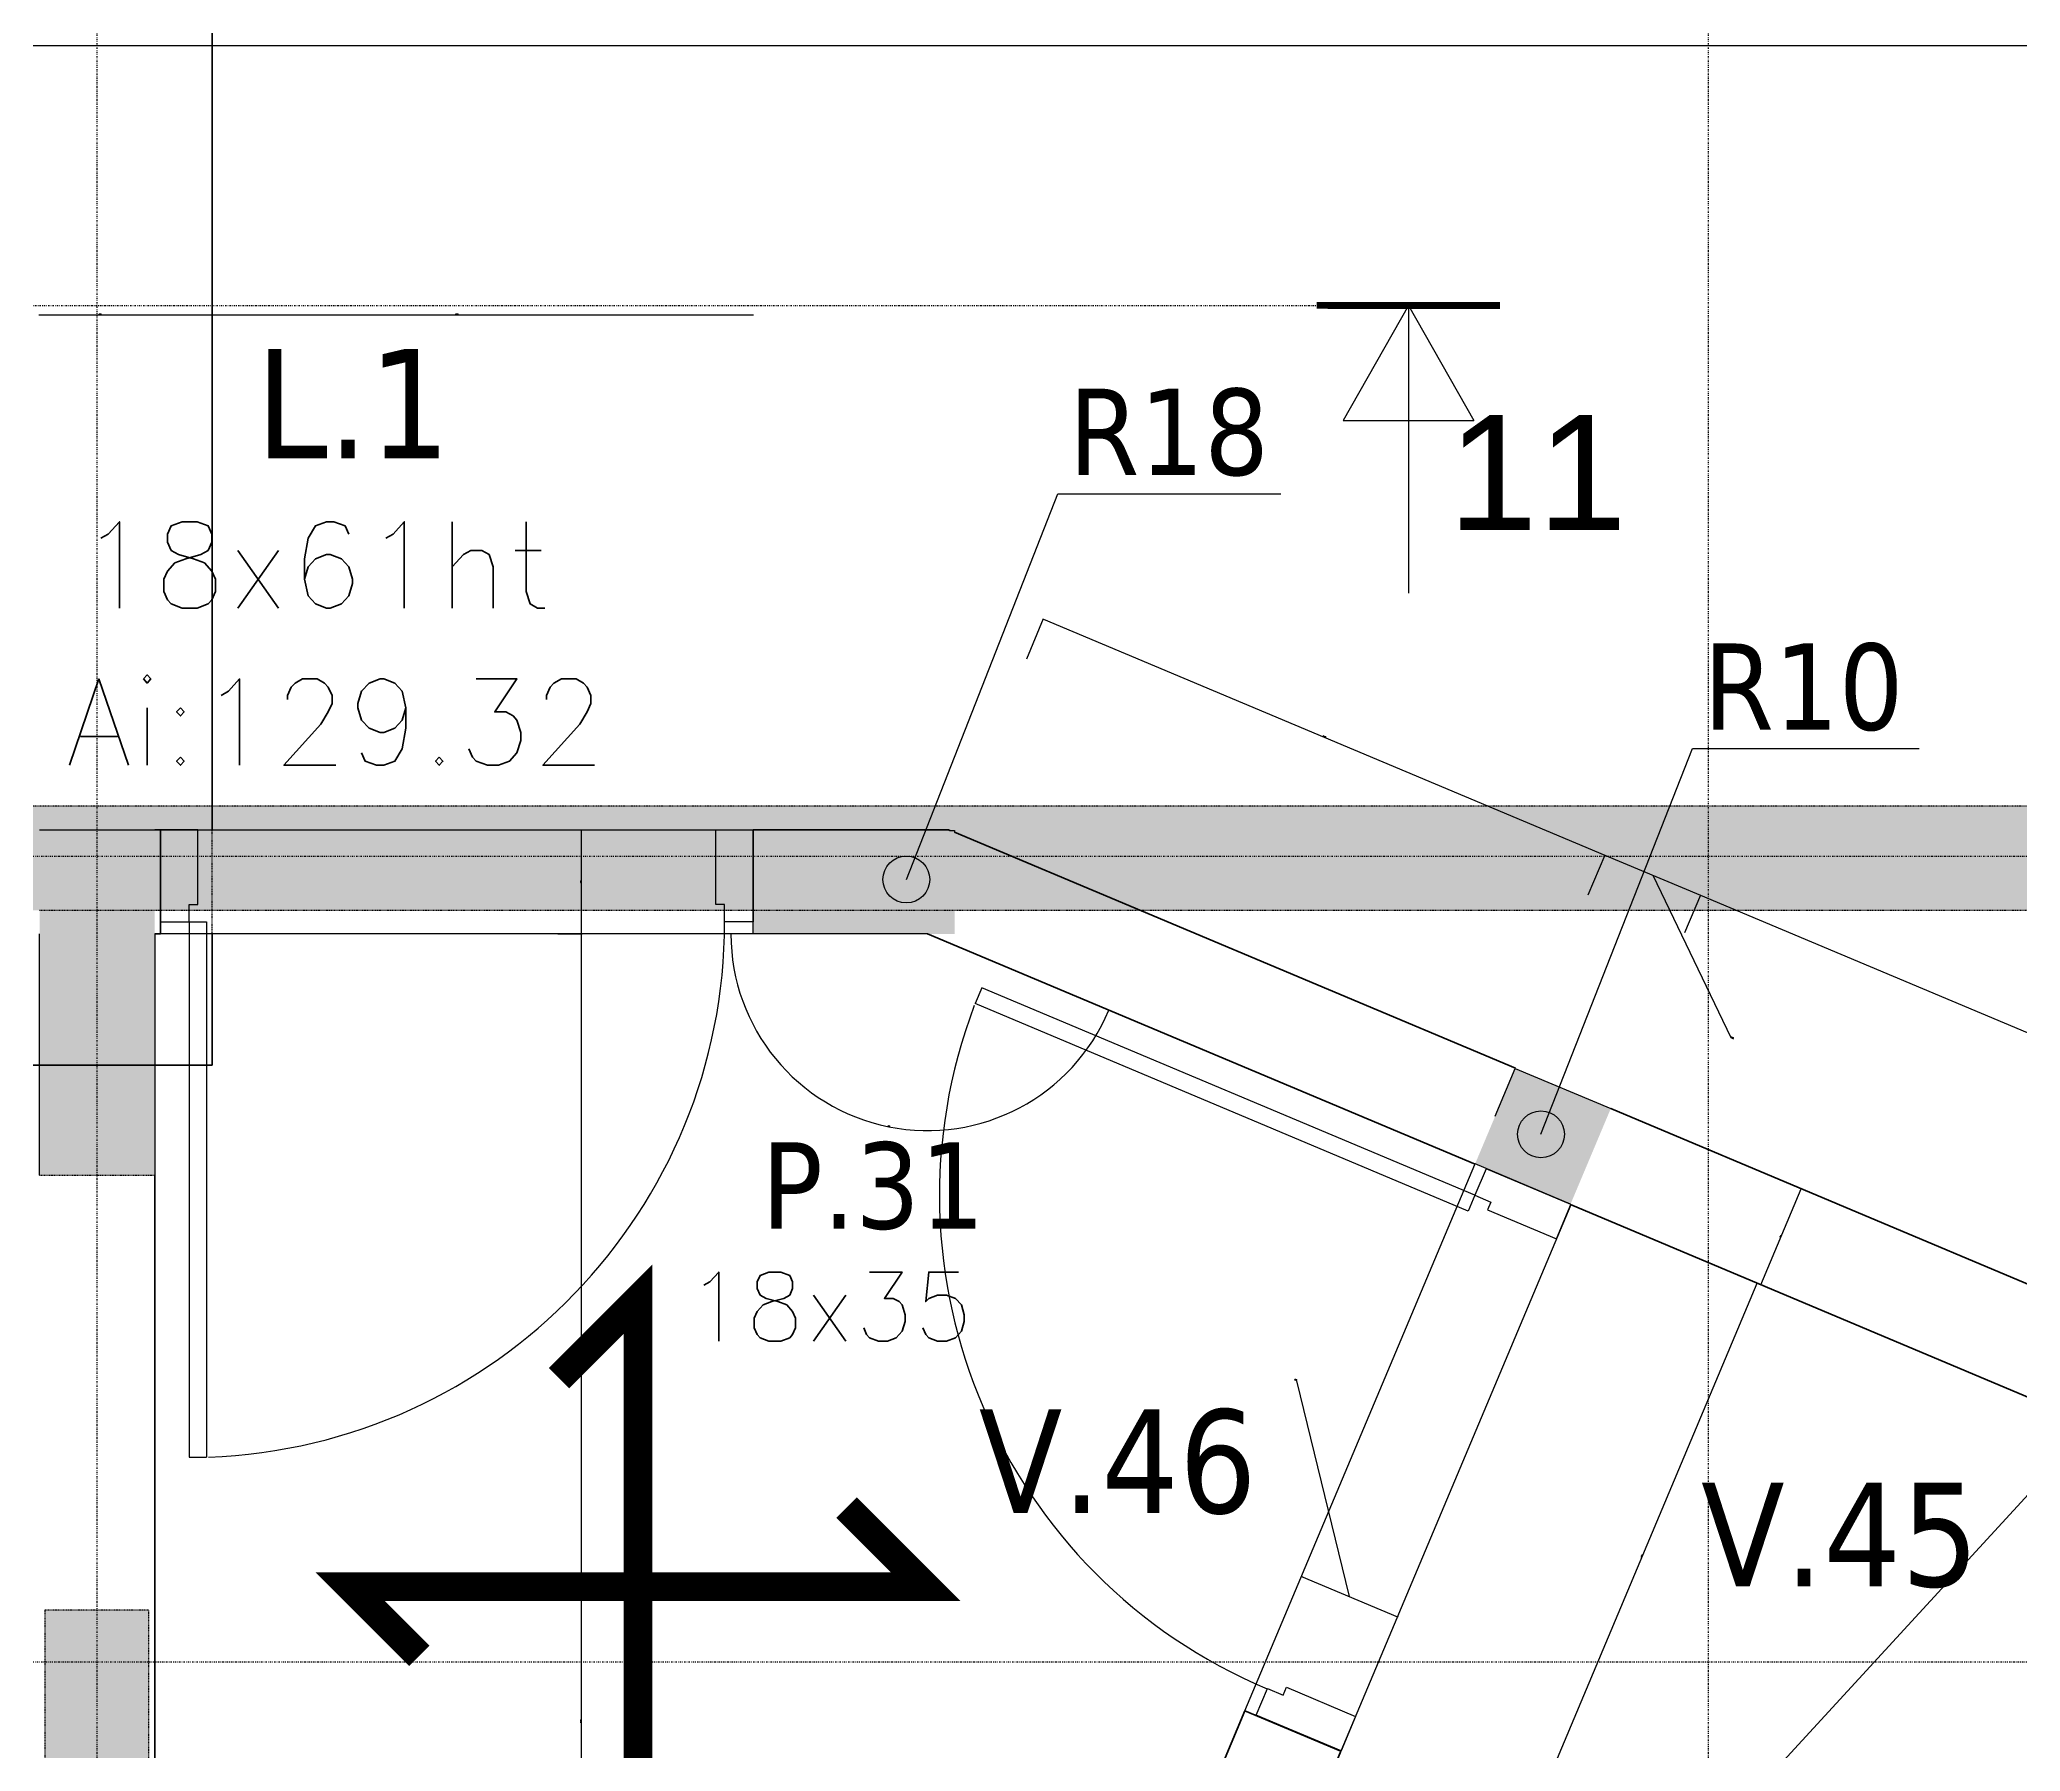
# Model space of a CAD drawing. Extents: x -12912 to 27386, y 1818 to 8189.
# Drawn here: x 5224 to 5568.2, y 6484.4 to 6781.8 of the extents above; entities that cross this region are included whole.
import ezdxf

# ---------------------------------------------------------------- set-up
doc = ezdxf.new("R2010")
doc.units = 0
doc.header["$MEASUREMENT"] = 0
for name, pattern in [('CACHE2', [4.7625, 3.175, -1.5875]), ('GrDotted', [0.4, 0.1, -0.1, 0.1, -0.1]), ('GrFeatureAxis', [0.85, 0.25, -0.2, 0.1, -0.2, 0.1]), ('STRICHPUNKT2_S11', [0.9, 0.7, -0.1, 0, -0.1])]:
    doc.linetypes.add(name, pattern=pattern)
doc.layers.get('0').update_dxf_attribs({"linetype": 'CONTINUOUS'})
doc.layers.get('DEFPOINTS').update_dxf_attribs({"linetype": 'CONTINUOUS'})
for name, color, linetype in [('g-mx', 4, 'CONTINUOUS'), ('K_ENT_M_Building_Coffrage PH Sous sol', 7, 'CONTINUOUS'), ('STR_AXES_REPERE', 1, 'CONTINUOUS'), ('STR_COTATION', 1, 'CONTINUOUS'), ('STR_dob_liaisons_voiles', 23, 'CONTINUOUS'), ('STR_OPENING', 161, 'CONTINUOUS'), ('STR_SURCH', 9, 'CACHE2'), ('STR_TXT', 102, 'CONTINUOUS'), ('STR_TXT_V', 102, 'CONTINUOUS')]:
    doc.layers.add(name, color=color, linetype=linetype)
for name, color, linetype, lineweight in [('STR_AXES', 4, 'STRICHPUNKT2_S11', 25), ('STR_POUTRES', 102, 'CONTINUOUS', 35), ('STR_VOILES', 6, 'CONTINUOUS', 70)]:
    doc.layers.add(name, color=color, linetype=linetype, lineweight=lineweight)
doc.styles.add('EPAIS', font='TAHOMA.TTF')
doc.styles.add('FIN', font='romans.shx')
doc.styles.add('GrCut', font='swissli.ttf', dxfattribs={"height": 0.2})
doc.styles.add('GrDimensions', font='simplex.shx')
doc.dimstyles.new('GrDimensions', dxfattribs={"dimtxt": 0.09, "dimasz": 0.05, "dimexe": 0.07, "dimexo": 0, "dimgap": 0.05, "dimtad": 1, "dimzin": 0, "dimdsep": 46, "dimtxsty": 'GrDimensions', "dimblk": 'ARCHTICK', "dimblk1": 'ARCHTICK', "dimblk2": 'ARCHTICK', "dimcen": 0.09, "dimadec": 0, "dimazin": 0, "dimtfac": 1, "dimtdec": 4, "dimtmove": 0, "dimatfit": 3, "dimldrblk": 'OPEN30', "dimfxl": 0, "dimtolj": 1, "dimtzin": 0, "dimarcsym": 0})
doc.dimstyles.new('nOVO', dxfattribs={"dimscale": 1.3, "dimtxt": 0.09, "dimasz": 0.05, "dimexe": 0.07, "dimexo": 0, "dimgap": 0.05, "dimtad": 1, "dimzin": 0, "dimdsep": 46, "dimtxsty": 'GrDimensions', "dimblk": 'ARCHTICK', "dimcen": 0.09, "dimadec": 0, "dimazin": 0, "dimtfac": 1, "dimtmove": 0, "dimatfit": 3, "dimldrblk": 'OPEN30', "dimfxl": 0, "dimtolj": 1, "dimtzin": 0, "dimarcsym": 0})
doc.dimstyles.new('Novo_MALKO', dxfattribs={"dimscale": 1.3, "dimtxt": 0.09, "dimasz": 0.05, "dimexe": 0.07, "dimexo": 0, "dimgap": 0.05, "dimtad": 1, "dimdec": 0, "dimlfac": 100, "dimzin": 0, "dimdsep": 46, "dimtxsty": 'GrDimensions', "dimblk": 'ARCHTICK', "dimcen": 0.09, "dimadec": 0, "dimazin": 0, "dimtfac": 1, "dimtdec": 0, "dimtmove": 0, "dimatfit": 3, "dimldrblk": 'OPEN30', "dimfxl": 0, "dimtolj": 1, "dimtzin": 0, "dimarcsym": 0})
pattern_1 = [(0, (5243.0074, 5883.9378), (1.190625, 2.38125), [0, -2.38125])]

# ---------------------------------------------------------------- blocks, each defined once
blk = doc.blocks.new('_ArchTick')
at = {"color": 0, "linetype": 'ByBlock', "const_width": 0.15}
blk.add_lwpolyline([(-0.5, -0.5), (0.5, 0.5)], dxfattribs=at)
blk = doc.blocks.new('*D378')
at = {"layer": 'DEFPOINTS', "color": 0, "linetype": 'Continuous'}
for p in [(5314.05, 6626.41), (5318.18, 6626.41), (5313.61, 6352.75)]:
    blk.add_point(p, dxfattribs=at)
at = {"layer": 'STR_COTATION', "color": 0, "linetype": 'Continuous', "lineweight": -2}
for p, q in [((5314.05, 6626.41), (5318.27, 6626.41)), ((5318.18, 6352.75), (5318.18, 6626.41)), ((5313.61, 6352.75), (5318.27, 6352.75))]:
    blk.add_line(p, q, dxfattribs=at)
at = {"layer": 'STR_COTATION', "color": 0, "linetype": 'Continuous', "lineweight": -2, "xscale": 0.065, "yscale": 0.065, "zscale": 0.065}
for p, rotation in [((5318.18, 6626.41), 90), ((5318.18, 6352.75), 270)]:
    blk.add_blockref('_ArchTick', p, dxfattribs=dict(at, rotation=rotation))
at = {"layer": 'STR_COTATION', "color": 0, "linetype": 'Continuous', "lineweight": -3, "insert": (5318.06, 6489.58), "char_height": 0.117, "attachment_point": 5, "rotation": 90, "style": 'GrDimensions'}
blk.add_mtext('\\A1;273.67', dxfattribs=at)
blk = doc.blocks.new('_Open30')
at = {"color": 0, "linetype": 'ByBlock', "lineweight": -2}
for p, q in [((-1, 0.3), (0, 0)), ((0, 0), (-1, -0.3)), ((0, 0), (-1, 0))]:
    blk.add_line(p, q, dxfattribs=at)
blk = doc.blocks.new('*D379')
at = {"layer": 'DEFPOINTS', "color": 0, "linetype": 'Continuous'}
for p in [(5314.4, 6644.51), (5318.18, 6644.51), (5314.05, 6626.41)]:
    blk.add_point(p, dxfattribs=at)
at = {"layer": 'STR_COTATION', "color": 0, "linetype": 'Continuous', "lineweight": -2}
for p, q in [((5314.4, 6644.51), (5318.27, 6644.51)), ((5318.18, 6626.41), (5318.18, 6644.51)), ((5314.05, 6626.41), (5318.27, 6626.41))]:
    blk.add_line(p, q, dxfattribs=at)
at = {"layer": 'STR_COTATION', "color": 0, "linetype": 'Continuous', "lineweight": -2, "xscale": 0.065, "yscale": 0.065, "zscale": 0.065}
for p, rotation in [((5318.18, 6644.51), 90), ((5318.18, 6626.41), 270)]:
    blk.add_blockref('_ArchTick', p, dxfattribs=dict(at, rotation=rotation))
at = {"layer": 'STR_COTATION', "color": 0, "linetype": 'Continuous', "lineweight": -3, "insert": (5318.06, 6635.46), "char_height": 0.117, "attachment_point": 5, "rotation": 90, "style": 'GrDimensions'}
blk.add_mtext('\\A1;1810', dxfattribs=at)
blk = doc.blocks.new('*D492')
at = {"layer": 'DEFPOINTS', "color": 0, "linetype": 'Continuous'}
for p in [(5395.55, 6674.24), (5496.03, 6640.11), (5493.13, 6633.22)]:
    blk.add_point(p, dxfattribs=at)
at = {"layer": 'STR_COTATION', "color": 0, "linetype": 'Continuous', "lineweight": -2}
for p, q in [((5395.55, 6674.24), (5398.48, 6681.22)), ((5398.44, 6681.13), (5496.03, 6640.11)), ((5493.13, 6633.22), (5496.07, 6640.19))]:
    blk.add_line(p, q, dxfattribs=at)
at = {"layer": 'STR_COTATION', "color": 0, "linetype": 'Continuous', "lineweight": -2, "xscale": 0.065, "yscale": 0.065, "zscale": 0.065}
for p, rotation in [((5398.44, 6681.13), 157.200518428352), ((5496.03, 6640.11), 337.200518428352)]:
    blk.add_blockref('_ArchTick', p, dxfattribs=dict(at, rotation=rotation))
at = {"layer": 'STR_COTATION', "color": 0, "linetype": 'Continuous', "lineweight": -3, "insert": (5447.28, 6660.74), "char_height": 0.117, "attachment_point": 5, "rotation": 337.2005, "style": 'GrDimensions'}
blk.add_mtext('\\A1;105.86', dxfattribs=at)
blk = doc.blocks.new('*D493')
at = {"layer": 'DEFPOINTS', "color": 0, "linetype": 'Continuous'}
for p in [(5493.13, 6633.22), (5512.64, 6633.13), (5509.93, 6626.67)]:
    blk.add_point(p, dxfattribs=at)
at = {"layer": 'STR_COTATION', "color": 0, "linetype": 'Continuous', "lineweight": -2}
for p, q in [((5493.13, 6633.22), (5496.07, 6640.19)), ((5496.03, 6640.11), (5512.64, 6633.13)), ((5504.34, 6636.62), (5517.92, 6608.4)), ((5509.93, 6626.67), (5512.68, 6633.21)), ((5517.92, 6608.4), (5518.4, 6608.2))]:
    blk.add_line(p, q, dxfattribs=at)
at = {"layer": 'STR_COTATION', "color": 0, "linetype": 'Continuous', "lineweight": -2, "xscale": 0.065, "yscale": 0.065, "zscale": 0.065}
for p, rotation in [((5496.03, 6640.11), 157.200518428352), ((5512.64, 6633.13), 337.200518428352)]:
    blk.add_blockref('_ArchTick', p, dxfattribs=dict(at, rotation=rotation))
at = {"layer": 'STR_COTATION', "color": 0, "linetype": 'Continuous', "lineweight": -3, "insert": (5518.2, 6608.42), "char_height": 0.117, "attachment_point": 5, "rotation": 337.2005, "style": 'GrDimensions'}
blk.add_mtext('\\A1;1802', dxfattribs=at)
blk = doc.blocks.new('*D494')
at = {"layer": 'DEFPOINTS', "color": 0, "linetype": 'Continuous'}
for p in [(5509.93, 6626.67), (5687.45, 6559.65), (5684.08, 6551.63)]:
    blk.add_point(p, dxfattribs=at)
at = {"layer": 'STR_COTATION', "color": 0, "linetype": 'Continuous', "lineweight": -2}
for p, q in [((5509.93, 6626.67), (5512.68, 6633.21)), ((5512.64, 6633.13), (5687.45, 6559.65)), ((5684.08, 6551.63), (5687.48, 6559.73))]:
    blk.add_line(p, q, dxfattribs=at)
at = {"layer": 'STR_COTATION', "color": 0, "linetype": 'Continuous', "lineweight": -2, "xscale": 0.065, "yscale": 0.065, "zscale": 0.065}
for p, rotation in [((5512.64, 6633.13), 157.200518428352), ((5687.45, 6559.65), 337.200518428352)]:
    blk.add_blockref('_ArchTick', p, dxfattribs=dict(at, rotation=rotation))
at = {"layer": 'STR_COTATION', "color": 0, "linetype": 'Continuous', "lineweight": -3, "insert": (5600.09, 6596.5), "char_height": 0.117, "attachment_point": 5, "rotation": 337.2005, "style": 'GrDimensions'}
blk.add_mtext('\\A1;189.62', dxfattribs=at)
blk = doc.blocks.new('*D496')
at = {"layer": 'DEFPOINTS', "color": 0, "linetype": 'Continuous'}
for p in [(5244.01, 6626.41), (5348.01, 6626.41), (5378.32, 6626.41), (5357.47, 6599.34), (5473.46, 6586.42)]:
    blk.add_point(p, dxfattribs=at)
at = {"layer": 'STR_COTATION', "color": 0, "linetype": 'Continuous', "lineweight": -2}
blk.add_arc((5378.32, 6626.41), 34.17, 180, 337.2005, dxfattribs=at)
at = {"layer": 'STR_COTATION', "color": 0, "linetype": 'Continuous', "lineweight": -2, "xscale": 0.065, "yscale": 0.065, "zscale": 0.065}
for p, rotation in [((5344.15, 6626.41), 89.99999999935913), ((5409.82, 6613.17), 67.20051842829383)]:
    blk.add_blockref('_ArchTick', p, dxfattribs=dict(at, rotation=rotation))
at = {"layer": 'STR_COTATION', "color": 0, "linetype": 'Continuous', "lineweight": -3, "insert": (5371.59, 6593.04), "char_height": 0.117, "attachment_point": 5, "rotation": 348.6003, "style": 'GrDimensions'}
blk.add_mtext('\\A1;157°', dxfattribs=at)
blk = doc.blocks.new('*D499')
at = {"layer": 'DEFPOINTS', "color": 0, "linetype": 'Continuous'}
for p in [(5526.76, 6583.57), (5530.16, 6582.14), (5519.12, 6567.15)]:
    blk.add_point(p, dxfattribs=at)
at = {"layer": 'STR_COTATION', "color": 0, "linetype": 'Continuous', "lineweight": -2}
for p, q in [((5523.14, 6565.46), (5530.16, 6582.14)), ((5526.76, 6583.57), (5530.24, 6582.11)), ((5519.12, 6567.15), (5523.22, 6565.43))]:
    blk.add_line(p, q, dxfattribs=at)
at = {"layer": 'STR_COTATION', "color": 0, "linetype": 'Continuous', "lineweight": -2, "xscale": 0.065, "yscale": 0.065, "zscale": 0.065}
for p, rotation in [((5530.16, 6582.14), 67.17395607483249), ((5523.14, 6565.46), 247.1739560748325)]:
    blk.add_blockref('_ArchTick', p, dxfattribs=dict(at, rotation=rotation))
at = {"layer": 'STR_COTATION', "color": 0, "linetype": 'Continuous', "lineweight": -3, "insert": (5526.53, 6573.85), "char_height": 0.117, "attachment_point": 5, "rotation": 67.174, "style": 'GrDimensions'}
blk.add_mtext('\\A1;1810', dxfattribs=at)
blk = doc.blocks.new('*D500')
at = {"layer": 'DEFPOINTS', "color": 0, "linetype": 'Continuous'}
for p in [(5473.44, 6586.38), (5364.91, 6391.39), (5244.01, 6352.75), (5375.11, 6352.75), (5375.11, 6352.75)]:
    blk.add_point(p, dxfattribs=at)
at = {"layer": 'STR_COTATION', "color": 0, "linetype": 'Continuous', "lineweight": -2}
blk.add_arc((5375.11, 6352.75), 39.97, 67.174, 180, dxfattribs=at)
at = {"layer": 'STR_COTATION', "color": 0, "linetype": 'Continuous', "lineweight": -2, "xscale": 0.065, "yscale": 0.065, "zscale": 0.065}
for p, rotation in [((5390.61, 6389.59), 337.173956074837), ((5335.14, 6352.75), 270.0000000000001)]:
    blk.add_blockref('_ArchTick', p, dxfattribs=dict(at, rotation=rotation))
at = {"layer": 'STR_COTATION', "color": 0, "linetype": 'Continuous', "lineweight": -3, "insert": (5352.93, 6386.15), "char_height": 0.117, "attachment_point": 5, "rotation": 33.587, "style": 'GrDimensions'}
blk.add_mtext('\\A1;113°', dxfattribs=at)
blk = doc.blocks.new('*D608')
at = {"layer": 'DEFPOINTS', "color": 0, "linetype": 'Continuous'}
for p in [(5522.52, 6565.72), (5523.14, 6565.46), (5479.16, 6472.22)]:
    blk.add_point(p, dxfattribs=at)
at = {"layer": 'STR_COTATION', "color": 0, "linetype": 'Continuous', "lineweight": -2}
for p, q in [((5482.56, 6470.79), (5522.52, 6565.72)), ((5523.14, 6565.46), (5522.43, 6565.76)), ((5479.16, 6472.22), (5482.64, 6470.75))]:
    blk.add_line(p, q, dxfattribs=at)
at = {"layer": 'STR_COTATION', "color": 0, "linetype": 'Continuous', "lineweight": -2, "xscale": 0.065, "yscale": 0.065, "zscale": 0.065}
for p, rotation in [((5522.52, 6565.72), 67.17395607483249), ((5482.56, 6470.79), 247.1739560748325)]:
    blk.add_blockref('_ArchTick', p, dxfattribs=dict(at, rotation=rotation))
at = {"layer": 'STR_COTATION', "color": 0, "linetype": 'Continuous', "lineweight": -3, "insert": (5502.42, 6518.3), "char_height": 0.117, "attachment_point": 5, "rotation": 67.174, "style": 'GrDimensions'}
blk.add_mtext('\\A1;10300', dxfattribs=at)
blk = doc.blocks.new('*D636')
at = {"layer": 'DEFPOINTS', "color": 0, "ltscale": 4.5}
for p in [(5245.01, 6733.99), (5224.01, 6673.43), (5245.01, 6673.43)]:
    blk.add_point(p, dxfattribs=at)
at = {"layer": 'STR_COTATION', "color": 0, "lineweight": -2, "ltscale": 4.5}
for p, q in [((5224.01, 6733.9), (5224.01, 6734.08)), ((5224.01, 6733.99), (5245.01, 6733.99)), ((5245.01, 6733.9), (5245.01, 6734.08))]:
    blk.add_line(p, q, dxfattribs=at)
at = {"layer": 'STR_COTATION', "color": 0, "lineweight": -2, "ltscale": 4.5, "xscale": 0.065, "yscale": 0.065, "zscale": 0.065, "rotation": 180}
blk.add_blockref('_ArchTick', (5224.01, 6733.99), dxfattribs=at)
at = {"layer": 'STR_COTATION', "color": 0, "lineweight": -2, "ltscale": 4.5, "xscale": 0.065, "yscale": 0.065, "zscale": 0.065}
blk.add_blockref('_ArchTick', (5245.01, 6733.99), dxfattribs=at)
at = {"layer": 'STR_COTATION', "color": 0, "ltscale": 4.5, "insert": (5234.51, 6734.11), "char_height": 0.117, "attachment_point": 5, "style": 'GrDimensions'}
blk.add_mtext('\\A1;2100', dxfattribs=at)
blk = doc.blocks.new('*D637')
at = {"layer": 'DEFPOINTS', "color": 0, "ltscale": 4.5}
for p in [(5348.01, 6733.99), (5245.01, 6673.43), (5348.01, 6673.43)]:
    blk.add_point(p, dxfattribs=at)
at = {"layer": 'STR_COTATION', "color": 0, "lineweight": -2, "ltscale": 4.5}
for p, q in [((5245.01, 6733.9), (5245.01, 6734.08)), ((5245.01, 6733.99), (5348.01, 6733.99)), ((5348.01, 6733.9), (5348.01, 6734.08))]:
    blk.add_line(p, q, dxfattribs=at)
at = {"layer": 'STR_COTATION', "color": 0, "lineweight": -2, "ltscale": 4.5, "xscale": 0.065, "yscale": 0.065, "zscale": 0.065, "rotation": 180}
blk.add_blockref('_ArchTick', (5245.01, 6733.99), dxfattribs=at)
at = {"layer": 'STR_COTATION', "color": 0, "lineweight": -2, "ltscale": 4.5, "xscale": 0.065, "yscale": 0.065, "zscale": 0.065}
blk.add_blockref('_ArchTick', (5348.01, 6733.99), dxfattribs=at)
at = {"layer": 'STR_COTATION', "color": 0, "ltscale": 4.5, "insert": (5296.51, 6734.11), "char_height": 0.117, "attachment_point": 5, "style": 'GrDimensions'}
blk.add_mtext('\\A1;103.00', dxfattribs=at)
blk = doc.blocks.new('*D796')
at = {"layer": 'DEFPOINTS', "color": 0, "ltscale": 4.5}
for p in [(5794.01, 6908.81), (5497.05, 6596.08), (5651.63, 6546.84), (5621.92, 6543.52), (5671.82, 6522.52)]:
    blk.add_point(p, dxfattribs=at)
at = {"layer": 'STR_COTATION', "color": 0, "lineweight": -2, "ltscale": 4.5}
blk.add_arc((5621.92, 6543.52), 29.89, 337.174, 64.7755, dxfattribs=at)
at = {"layer": 'STR_COTATION', "color": 0, "lineweight": -2, "ltscale": 4.5, "xscale": 0.065, "yscale": 0.065, "zscale": 0.065}
for p, rotation in [((5634.66, 6570.56), 154.7755295343183), ((5649.47, 6531.92), 247.1739560748505)]:
    blk.add_blockref('_ArchTick', p, dxfattribs=dict(at, rotation=rotation))
at = {"layer": 'STR_COTATION', "color": 0, "ltscale": 4.5, "insert": (5649.95, 6554.26), "char_height": 0.117, "attachment_point": 5, "rotation": 290.9747, "style": 'GrDimensions'}
blk.add_mtext('\\A1;88°', dxfattribs=at)
blk = doc.blocks.new('*D821')
at = {"layer": 'DEFPOINTS', "color": 0, "ltscale": 4.5}
for p in [(5667.31, 6780.83), (4682.01, 6708.72), (5667.31, 6648.64)]:
    blk.add_point(p, dxfattribs=at)
at = {"layer": 'STR_COTATION', "color": 0, "lineweight": -2, "ltscale": 4.5}
for p, q in [((4682.01, 6780.74), (4682.01, 6780.92)), ((4682.01, 6780.83), (5667.31, 6780.83)), ((5667.31, 6780.74), (5667.31, 6780.92))]:
    blk.add_line(p, q, dxfattribs=at)
at = {"layer": 'STR_COTATION', "color": 0, "lineweight": -2, "ltscale": 4.5, "xscale": 0.065, "yscale": 0.065, "zscale": 0.065, "rotation": 180}
blk.add_blockref('_ArchTick', (4682.01, 6780.83), dxfattribs=at)
at = {"layer": 'STR_COTATION', "color": 0, "lineweight": -2, "ltscale": 4.5, "xscale": 0.065, "yscale": 0.065, "zscale": 0.065}
blk.add_blockref('_ArchTick', (5667.31, 6780.83), dxfattribs=at)
at = {"layer": 'STR_COTATION', "color": 0, "ltscale": 4.5, "insert": (5174.66, 6780.95), "char_height": 0.117, "attachment_point": 5, "style": 'GrDimensions'}
blk.add_mtext('\\A1;985.31', dxfattribs=at)
blk = doc.blocks.new('P9016')
for p, q in [((-5, 109), (-8, 109)), ((-8, 16), (-8, 109)), ((-5, 16), (-5, 109)), ((-103, 16), (-98, 16)), ((-103, 0), (-103, 16)), ((-98, 16), (-98, 13)), ((-5, 16), (-8, 16)), ((0, 16), (-5, 16)), ((-5, 16), (-5, 13)), ((0, 0), (0, 16)), ((-98, 13), (-96.5, 13)), ((-96.5, 13), (-96.5, 0)), ((-5, 13), (-6.5, 13)), ((-6.5, 13), (-6.5, 0)), ((-96.5, 0), (-103, 0)), ((-6.5, 0), (0, 0))]:
    blk.add_line(p, q)
blk.add_arc((-5, 16), 93.05, 92.07, 180)
blk = doc.blocks.new('*D949')
at = {"layer": 'DEFPOINTS', "color": 0, "ltscale": 4.5}
for p in [(5451.46, 6534.15), (5468.14, 6527.13), (5459.99, 6507.76)]:
    blk.add_point(p, dxfattribs=at)
at = {"layer": 'STR_COTATION', "color": 0, "lineweight": -2, "ltscale": 4.5}
for p, q in [((5442.52, 6548.77), (5442.06, 6548.96)), ((5451.65, 6511.27), (5442.52, 6548.77)), ((5443.34, 6514.87), (5443.27, 6514.7)), ((5443.31, 6514.79), (5459.99, 6507.76)), ((5460.02, 6507.85), (5459.95, 6507.68))]:
    blk.add_line(p, q, dxfattribs=at)
at = {"layer": 'STR_COTATION', "color": 0, "lineweight": -2, "ltscale": 4.5, "xscale": 0.065, "yscale": 0.065, "zscale": 0.065}
for p, rotation in [((5443.31, 6514.79), 157.1739560749121), ((5459.99, 6507.76), 337.1739560749121)]:
    blk.add_blockref('_ArchTick', p, dxfattribs=dict(at, rotation=rotation))
at = {"layer": 'STR_COTATION', "color": 0, "ltscale": 4.5, "insert": (5442.33, 6548.98), "char_height": 0.117, "attachment_point": 5, "rotation": 337.174, "style": 'GrDimensions'}
blk.add_mtext('\\A1;1810', dxfattribs=at)

msp = doc.modelspace()

# ---------------------------------------------------------------- hatches: boundary and pattern name
at = {"layer": 'STR_AXES_REPERE', "linetype": 'Continuous'}
for points in [[(5224.009, 6584.512), (5224.009, 6644.512), (5244.009, 6644.512), (5244.009, 6584.512)], [(5348.007, 6644.415), (5383.007, 6644.415), (5383.007, 6626.415), (5348.007, 6626.415)], [(5473.478, 6586.469), (5480.46, 6603.059), (5497.051, 6596.076), (5490.068, 6579.486)]]:
    msp.add_hatch(color=256, dxfattribs=at).paths.add_polyline_path(points)
at = {"layer": 'STR_dob_liaisons_voiles', "ltscale": 4.5}
h = msp.add_hatch(color=256, dxfattribs=at)
h.paths.add_polyline_path([(5376.127, 6639.666, 0.0938149), (5374.639, 6639.947), (5374.639, 6635.878)])
h.paths.add_polyline_path([(5374.639, 6635.878), (5374.639, 6631.808, 0.4142136), (5378.709, 6635.878, 0.3084139), (5376.127, 6639.666)])
h.paths.add_polyline_path([(5374.639, 6639.947, 0.4142136), (5370.57, 6635.878, 0.4142136), (5374.639, 6631.808)])
h = msp.add_hatch(color=256, dxfattribs=at)
h.paths.add_polyline_path([(5486.406, 6595.388, 0.0938149), (5484.919, 6595.669), (5484.919, 6591.6)])
h.paths.add_polyline_path([(5484.919, 6591.6), (5484.919, 6587.53, 0.4142136), (5488.988, 6591.6, 0.3084139), (5486.406, 6595.388)])
h.paths.add_polyline_path([(5484.919, 6595.669, 0.4142136), (5480.849, 6591.6, 0.4142136), (5484.919, 6587.53)])
at = {"layer": 'STR_SURCH', "linetype": 'Continuous'}
h = msp.add_hatch(dxfattribs=at)
h.set_pattern_fill('DOTS', color=256, scale=1.5, style=0)
h.set_pattern_definition(pattern_1)
h.paths.add_polyline_path([(5234.007, 6648.637), (4682.007, 6648.637), (4682.007, 6630.539), (5234.007, 6630.539)])
h = msp.add_hatch(dxfattribs=at)
h.set_pattern_fill('DOTS', color=256, scale=1.5, style=0)
h.set_pattern_definition(pattern_1)
h.paths.add_polyline_path([(5667.312, 6648.637), (5234.007, 6648.637), (5234.007, 6630.539), (5667.312, 6630.539)])
h = msp.add_hatch(dxfattribs=at)
h.set_pattern_fill('DOTS', color=256, scale=1.5, style=0)
h.set_pattern_definition(pattern_1)
h.paths.add_polyline_path([(5224.91, 5899.914), (5243.007, 5899.914), (5243.007, 6508.914), (5224.91, 6508.914)])

# ---------------------------------------------------------------- linework, layer by layer
at = {"color": 1, "linetype": 'ByBlock', "const_width": 5}
for points in [[(5328.009, 6512.978), (5328.009, 6562.978), (5314.255, 6549.225)], [(5328.009, 6512.978), (5378.009, 6512.978), (5364.255, 6526.731)], [(5290, 6500.987), (5278.009, 6512.978), (5328.009, 6512.978)], [(5340, 6474.969), (5328.009, 6462.978), (5328.009, 6512.978)]]:
    msp.add_lwpolyline(points, dxfattribs=at)
at = {"layer": 'K_ENT_M_Building_Coffrage PH Sous sol', "color": 7, "linetype": 'Continuous', "extrusion": (1.22461e-16, -2.71917e-32, -1)}
for p, q in [((5461.894, 6735.625), (5450.547, 6715.625)), ((5461.894, 6735.625), (5461.894, 6715.625)), ((5461.894, 6735.625), (5473.24, 6715.625)), ((5450.547, 6715.625), (5473.24, 6715.625)), ((5461.894, 6715.625), (5461.894, 6685.625))]:
    msp.add_line(p, q, dxfattribs=at)
at = {"layer": 'K_ENT_M_Building_Coffrage PH Sous sol', "color": 7, "linetype": 'GrFeatureAxis'}
msp.add_lwpolyline([(1350.99, 6735.625), (5461.894, 6735.625)], dxfattribs=at)
at = {"layer": 'K_ENT_M_Building_Coffrage PH Sous sol', "color": 7, "linetype": 'Continuous', "extrusion": (1.22461e-16, -2.71917e-32, -1), "const_width": 1.2}
msp.add_lwpolyline([(-5445.968, 6735.645), (-5477.819, 6735.606)], dxfattribs=at)
at = {"layer": 'STR_AXES', "linetype": 'GrFeatureAxis'}
for p, q in [((5234.007, 5622.963), (5234.007, 8022.963)), ((5514.007, 5622.963), (5514.007, 8022.963)), ((-1309.741, 6639.914), (7906.576, 6639.914)), ((-1309.741, 6499.914), (7906.576, 6499.914))]:
    msp.add_line(p, q, dxfattribs=at)
at = {"layer": 'STR_AXES_REPERE', "linetype": 'Continuous'}
for p, q in [((5224.009, 6644.512), (5244.009, 6644.512)), ((5348.007, 6626.415), (5348.007, 6644.415)), ((5382.202, 6644.415), (5383.007, 6644.415)), ((5383.007, 6644.415), (5383.007, 6644.076)), ((5224.009, 6584.512), (5224.009, 6626.415)), ((5244.009, 6626.415), (5244.009, 6584.512)), ((5378.321, 6626.415), (5348.007, 6626.415)), ((5476.969, 6594.764), (5480.46, 6603.059)), ((5480.46, 6603.059), (5497.051, 6596.076)), ((5490.068, 6579.486), (5473.482, 6586.467))]:
    msp.add_line(p, q, dxfattribs=at)
at = {"layer": 'STR_COTATION', "ltscale": 4.5}
msp.add_line((4270.628, 5117.087), (5875.776, 6861.782), dxfattribs=at)
at = {"layer": 'STR_dob_liaisons_voiles', "ltscale": 4.5}
for p, q in [((5374.639, 6635.878), (5400.954, 6702.895)), ((5400.954, 6702.895), (5439.693, 6702.895)), ((5484.919, 6591.6), (5511.234, 6658.617)), ((5511.234, 6658.617), (5550.626, 6658.617))]:
    msp.add_line(p, q, dxfattribs=at)
for centre in [(5374.639, 6635.878), (5484.919, 6591.6)]:
    msp.add_circle(centre, 4.07, dxfattribs=at)
at = {"layer": 'STR_OPENING', "linetype": 'Continuous'}
for p, q in [((5245.007, 6644.512), (5348.007, 6644.512)), ((5348.007, 6626.415), (5245.007, 6626.415)), ((5296.507, 6626.415), (5296.507, 6626.415)), ((5296.507, 6626.415), (5296.507, 6626.415)), ((5433.483, 6491.445), (5473.44, 6586.379)), ((5490.12, 6579.358), (5450.163, 6484.424)), ((5470.141, 6531.891), (5470.141, 6531.891)), ((5470.141, 6531.891), (5470.141, 6531.891))]:
    msp.add_line(p, q, dxfattribs=at)
at = {"layer": 'STR_POUTRES', "linetype": 'Continuous'}
for p, q in [((5254.007, 7231.914), (5254.007, 6644.512)), ((5254.007, 6626.415), (5254.007, 6603.637)), ((5214.007, 6603.637), (5254.007, 6603.637))]:
    msp.add_line(p, q, dxfattribs=at)
at = {"layer": 'STR_SURCH', "linetype": 'GrDotted', "ltscale": 0.25}
for p, q in [((5234.007, 6648.637), (5214.007, 6648.637)), ((5254.007, 6626.415), (5254.007, 6644.512)), ((5243.007, 6508.914), (5224.91, 6508.914))]:
    msp.add_line(p, q, dxfattribs=at)
at = {"layer": 'STR_SURCH', "linetype": 'GrDotted'}
for p, q in [((5667.312, 6648.637), (5234.007, 6648.637)), ((5234.007, 6630.539), (5667.312, 6630.539)), ((5243.007, 6425.265), (5243.007, 6508.914))]:
    msp.add_line(p, q, dxfattribs=at)
at = {"layer": 'STR_SURCH', "linetype": 'GrDotted', "ltscale": 0.125}
msp.add_line((5224.009, 6630.539), (5234.007, 6630.539), dxfattribs=at)
at = {"layer": 'STR_SURCH', "linetype": 'GrDotted', "ltscale": 0.5}
for p, q in [((5224.009, 6584.512), (5244.009, 6584.512)), ((5224.91, 6508.914), (5224.91, 6469.588))]:
    msp.add_line(p, q, dxfattribs=at)
at = {"layer": 'STR_VOILES', "linetype": 'Continuous'}
for p, q in [((5244.009, 6644.512), (5245.007, 6644.512)), ((5245.007, 6644.512), (5245.007, 6626.415)), ((5348.007, 6644.512), (5381.97, 6644.512)), ((5381.97, 6644.512), (5382.202, 6644.415)), ((5383.007, 6644.076), (5480.476, 6603.106)), ((5245.007, 6626.415), (5244.009, 6626.415)), ((5473.463, 6586.422), (5378.321, 6626.415)), ((5497.051, 6596.076), (5671.824, 6522.515)), ((5244.009, 6584.512), (5244.009, 6353.65)), ((5670.316, 6503.514), (5490.03, 6579.396)), ((5377.354, 6358.089), (5433.483, 6491.445)), ((5433.483, 6491.445), (5450.163, 6484.424)), ((5450.163, 6484.424), (5387.123, 6334.65))]:
    msp.add_line(p, q, dxfattribs=at)

# ---------------------------------------------------------------- block references
at = {"layer": 'g-mx'}
for p, rotation in [((5245.007, 6644.512), 180), ((5490.139, 6579.403), 67.17395607286382)]:
    msp.add_blockref('P9016', p, dxfattribs=dict(at, rotation=rotation))

# ---------------------------------------------------------------- texts
at = {"layer": 'K_ENT_M_Building_Coffrage PH Sous sol', "color": 7, "linetype": 'Continuous', "insert": (5484.303, 6706.587), "char_height": 20, "attachment_point": 5, "style": 'GrCut'}
msp.add_mtext('{11}', dxfattribs=at)
at = {"layer": 'STR_dob_liaisons_voiles', "ltscale": 4.5, "style": 'EPAIS'}
for s, p in [('R18', (5402.844, 6706.169)), ('R10', (5513.123, 6661.891))]:
    msp.add_text(s, height=15, dxfattribs=at).set_placement(p)
at = {"layer": 'STR_TXT', "linetype": 'Continuous', "attachment_point": 1}
for s, insert, char_height, style in [('L.1', (5261.576, 6728.087), 19, 'EPAIS'), ('18x61ht', (5230.802, 6698.051), 15, 'FIN'), ('Ai:129.32', (5228.537, 6670.721), 15, 'FIN')]:
    msp.add_mtext(s, dxfattribs=dict(at, insert=insert, char_height=char_height, style=style))
at = {"layer": 'STR_TXT', "linetype": 'Continuous', "lineweight": -3, "attachment_point": 1}
for s, insert, char_height, style in [(' P.31', (5343.832, 6590.209), 15, 'EPAIS'), (' 18x35', (5328.132, 6567.666), 12, 'FIN')]:
    msp.add_mtext(s, dxfattribs=dict(at, insert=insert, char_height=char_height, style=style))
at = {"layer": 'STR_TXT_V', "ltscale": 4.5, "style": 'EPAIS'}
for s, p in [('V.46', (5387.221, 6525.798)), ('V.45', (5512.741, 6513.048))]:
    msp.add_text(s, height=18, dxfattribs=at).set_placement(p)

# ---------------------------------------------------------------- dimensions: what is measured, and where the dimension line sits
at = {"layer": 'STR_COTATION', "ltscale": 4.5}
dim = msp.add_angular_dim_2l(base=(5651.629, 6546.836), line1=((5794.007, 6908.81), (5621.923, 6543.518)), line2=((5497.051, 6596.076), (5671.824, 6522.515)), dimstyle='Novo_MALKO', dxfattribs=at)
dim.commit()
dim.dimension.update_dxf_attribs({"geometry": '*D796', "text_midpoint": (5649.948, 6554.261)})
dim = msp.add_linear_dim(base=(5667.312388451, 6780.829490695), p1=(4682.007388429, 6708.723421132), p2=(5667.312388451, 6648.636511625), dimstyle='nOVO', dxfattribs=at)
dim.commit()
dim.dimension.update_dxf_attribs({"geometry": '*D821', "text_midpoint": (5174.65988844, 6780.952990695)})
for base, p1, p2, override, picture, middle in [((5245.007, 6733.991), (5224.009, 6673.43), (5245.007, 6673.43), {"dimdec": 0, "dimlfac": 100, "dimtmove": 1}, '*D636', (5234.508, 6734.114)), ((5348.007, 6733.991), (5245.007, 6673.43), (5348.007, 6673.43), {"dimtmove": 1}, '*D637', (5296.507, 6734.114))]:
    dim = msp.add_linear_dim(base=base, p1=p1, p2=p2, dimstyle='nOVO', override=override, dxfattribs=at)
    dim.commit()
    dim.dimension.update_dxf_attribs({"geometry": picture, "text_midpoint": middle})
at = {"layer": 'STR_COTATION', "linetype": 'Continuous', "lineweight": -3}
for base, p1, p2, angle, override, picture, middle in [((5496.031, 6640.111), (5395.545, 6674.242), (5493.134, 6633.221), 337.20052, {"dimscale": 1.3, "dimtmove": 1}, '*D492', (5447.284, 6660.735)), ((5318.18, 6644.512), (5314.052, 6626.415), (5314.403, 6644.512), 90, {"dimscale": 1.3, "dimdec": 0, "dimlfac": 100, "dimzin": 0, "dimtmove": 1}, '*D379', (5318.056, 6635.463)), ((5687.448, 6559.648), (5509.927, 6626.669), (5684.079, 6551.633), 337.20052, {"dimscale": 1.3, "dimtmove": 1}, '*D494', (5600.093, 6596.502)), ((5318.18, 6626.415), (5313.606, 6352.747), (5314.052, 6626.415), 90, {"dimscale": 1.3, "dimtmove": 1}, '*D378', (5318.056, 6489.581)), ((5530.157, 6582.142), (5519.12, 6567.152), (5526.759, 6583.572), 67.17396, {"dimscale": 1.3, "dimdec": 0, "dimlfac": 100, "dimtmove": 1}, '*D499', (5526.532, 6573.85)), ((5522.517, 6565.722), (5479.163, 6472.218), (5523.136, 6565.462), 67.17396, {"dimscale": 1.3, "dimdec": 0, "dimlfac": 100, "dimtmove": 1}, '*D608', (5502.425, 6518.303))]:
    dim = msp.add_linear_dim(base=base, p1=p1, p2=p2, angle=angle, dimstyle='GrDimensions', override=override, dxfattribs=at)
    dim.commit()
    dim.dimension.update_dxf_attribs({"geometry": picture, "text_midpoint": middle})
dim = msp.add_linear_dim(base=(5512.642, 6633.128), p1=(5493.134, 6633.221), p2=(5509.927, 6626.669), angle=337.20052, dimstyle='GrDimensions', override={"dimscale": 1.3, "dimdec": 0, "dimlfac": 100, "dimtmove": 1}, dxfattribs=at)
dim.commit()
dim.dimension.update_dxf_attribs({"geometry": '*D493', "text_midpoint": (5517.977, 6608.377), "dimtype": 160})
for base, line1, line2, picture, middle in [((5357.471, 6599.34), ((5473.463, 6586.422), (5378.321, 6626.415)), ((5348.007, 6626.415), (5244.009, 6626.415)), '*D496', (5371.591, 6593.037)), ((5364.907, 6391.393), ((5375.105, 6352.747), (5473.44, 6586.379)), ((5244.009, 6352.747), (5375.105, 6352.747)), '*D500', (5352.926, 6386.146))]:
    dim = msp.add_angular_dim_2l(base=base, line1=line1, line2=line2, dimstyle='GrDimensions', override={"dimscale": 1.3, "dimtmove": 1}, dxfattribs=at)
    dim.commit()
    dim.dimension.update_dxf_attribs({"geometry": picture, "text_midpoint": middle})
at = {"layer": 'STR_COTATION', "ltscale": 4.5}
dim = msp.add_linear_dim(base=(5459.987, 6507.765), p1=(5451.457, 6534.149), p2=(5468.137, 6527.129), angle=337.17396, dimstyle='Novo_MALKO', override={"dimtmove": 1}, dxfattribs=at)
dim.commit()
dim.dimension.update_dxf_attribs({"geometry": '*D949', "text_midpoint": (5442.456, 6548.797), "dimtype": 161})

doc.saveas('drawing.dxf')
